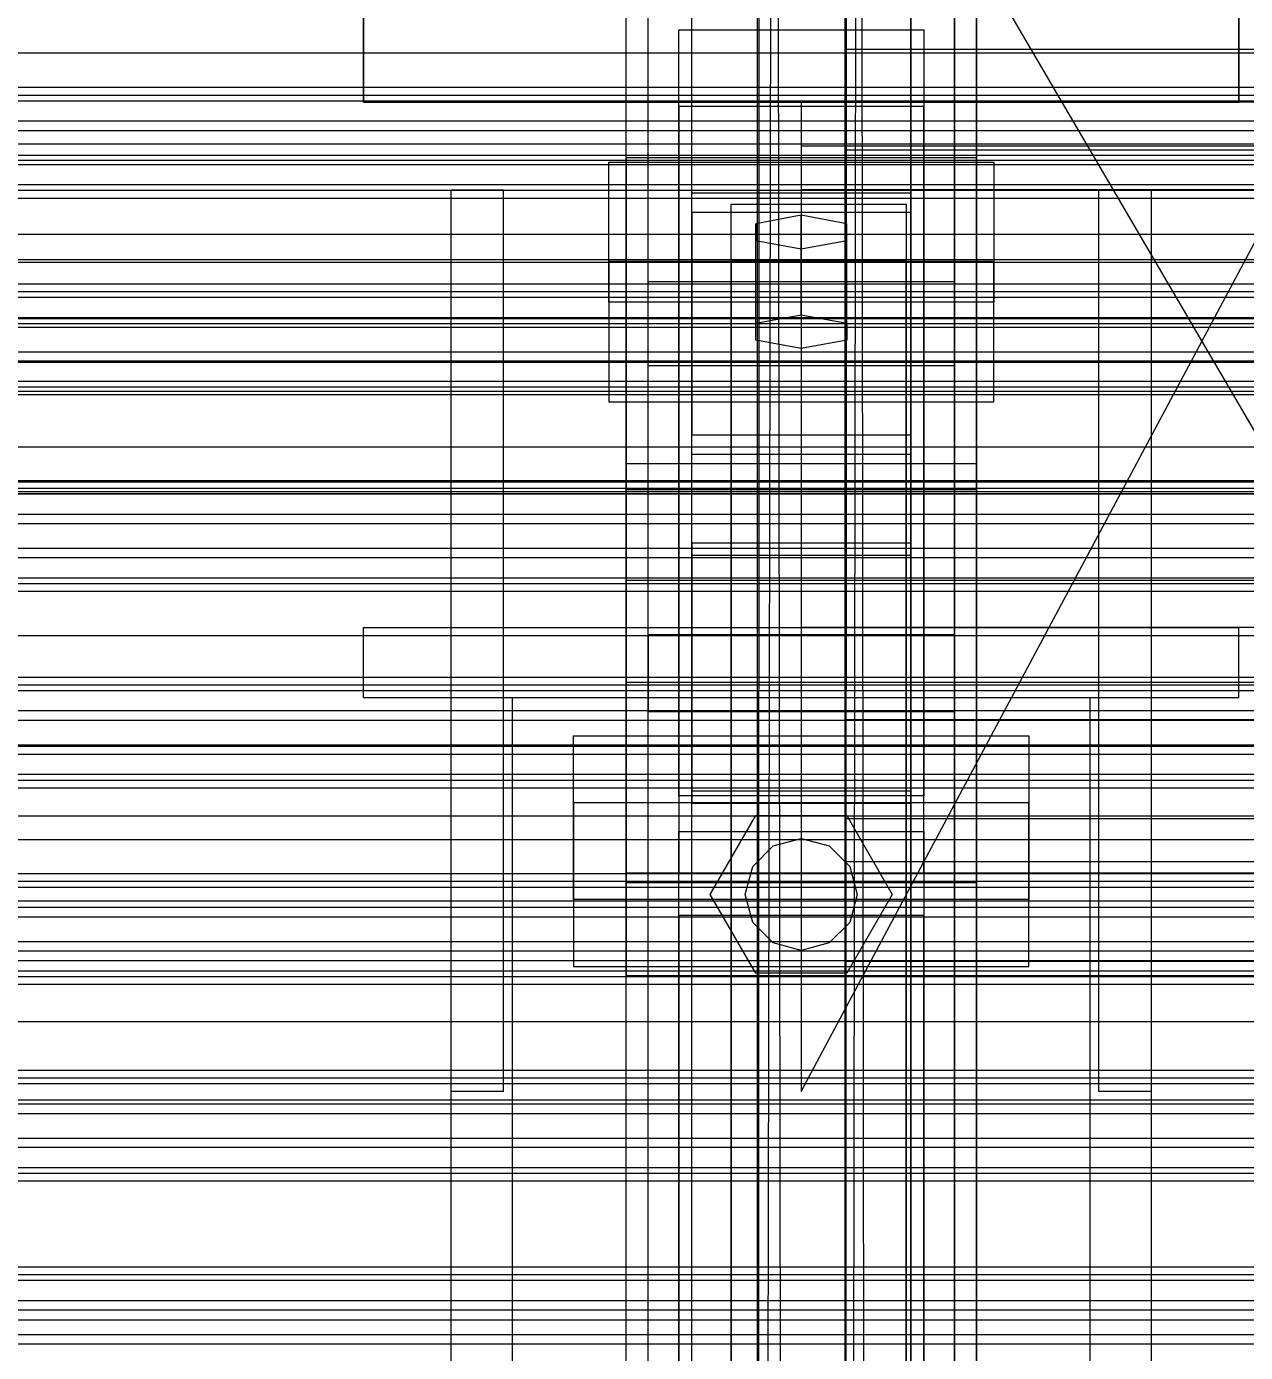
# Model space of a CAD drawing. Header units: millimetres. Extents: x -1970 to 59977, y -50268 to 6837.
# Drawn here: x -518.5 to -379.3, y -33651.6 to -33500.1 of the extents above; entities that cross this region are included whole.
import ezdxf

# ---------------------------------------------------------------- set-up
doc = ezdxf.new("R2010")
doc.units = ezdxf.units.MM
for name, color, linetype, lineweight in [('COTAS_O', 1, 'Continuous', 0), ('frontal_C01', 7, 'Continuous', 0), ('frontal_C02', 7, 'Continuous', 0), ('frontal_C03', 7, 'Continuous', 0), ('frontal_mezcladora', 7, 'Continuous', 0), ('frontal_secador', 7, 'Continuous', 0), ('frontal_tolva', 7, 'Continuous', 0)]:
    doc.layers.add(name, color=color, linetype=linetype, lineweight=lineweight)
doc.dimstyles.new('R19_100', dxfattribs={"dimtxt": 250, "dimasz": 150, "dimexe": 150, "dimexo": 80, "dimgap": 100, "dimtad": 1, "dimtih": 1, "dimtoh": 1, "dimdsep": 46, "dimcen": 0.09, "dimadec": 0, "dimazin": 0, "dimtfac": 1, "dimtdec": 4, "dimtofl": 0, "dimtmove": 0, "dimatfit": 3, "dimfxl": 1, "dimtolj": 1, "dimtzin": 0, "dimarcsym": 0})

# ---------------------------------------------------------------- blocks, each defined once
blk = doc.blocks.new('*D39')
at = {"layer": 'COTAS_O', "color": 0, "lineweight": -2, "transparency": 16777216}
for p, q in [((-1725, -34320), (-1725, -33550)), ((1725, -34320), (1725, -33550)), ((-1575, -33700), (1575, -33700))]:
    blk.add_line(p, q, dxfattribs=at)
at = {"layer": 'COTAS_O', "color": 0, "transparency": 16777216}
for points in [[(-1575, -33675), (-1575, -33725), (-1725, -33700)], [(1575, -33675), (1575, -33725), (1725, -33700)]]:
    blk.add_solid(points, dxfattribs=at)
at = {"layer": 'Defpoints', "color": 0, "transparency": 16777216}
for p in [(1725, -33700), (-1725, -34400), (1725, -34400)]:
    blk.add_point(p, dxfattribs=at)

msp = doc.modelspace()

# ---------------------------------------------------------------- linework, layer by layer
at = {"layer": 'frontal_C01'}
for p, q in [((-450, -33515.094), (-450, -33130.885)), ((-410, -33130.885), (-410, -33515.094)), ((-450, -33552.989), (-450, -33168.78)), ((-410, -33552.989), (-410, -33168.78)), ((-450, -33785.092), (-450, -33400.882)), ((-410, -33400.882), (-410, -33785.092)), ((-442.5, -33519.101), (-442.5, -33409.625)), ((-417.5, -33409.625), (-417.5, -33519.101)), ((-442.5, -33548.983), (-442.5, -33439.507)), ((-417.5, -33548.983), (-417.5, -33439.507)), ((-450, -33832.46), (-450, -33448.25)), ((-410, -33832.46), (-410, -33448.25)), ((-452, -33531.59), (-452, -33515.581)), ((-452, -33515.581), (-408, -33515.581)), ((-452, -33526.949), (-452, -33515.581)), ((-410, -33515.094), (-450, -33515.094)), ((-450, -33515.094), (-450, -33552.989)), ((-450, -33899.304), (-450, -33515.094)), ((-410, -33552.989), (-410, -33515.094)), ((-410, -33515.094), (-410, -33899.304)), ((-408, -33515.581), (-408, -33531.59)), ((-408, -33515.581), (-408, -33526.949)), ((-442.5, -33548.983), (-442.5, -33519.101)), ((-442.5, -33519.101), (-417.5, -33519.101)), ((-417.5, -33519.101), (-417.5, -33548.983)), ((-438, -33526.787), (-438, -33520.384)), ((-438, -33520.384), (-418, -33520.384)), ((-438, -33660.161), (-438, -33520.384)), ((-418, -33520.384), (-418, -33526.787)), ((-418, -33520.384), (-418, -33660.161)), ((-417.5, -33521.357), (-442.5, -33521.357)), ((-442.5, -33521.357), (-442.5, -33546.726)), ((-442.5, -34180.3), (-442.5, -33521.357)), ((-430, -33521.664), (-435.196, -33522.625)), ((-424.804, -33522.625), (-430, -33521.664)), ((-430, -33533.033), (-430, -33521.664)), ((-417.5, -33546.726), (-417.5, -33521.357)), ((-417.5, -33521.357), (-417.5, -34180.3)), ((-435.196, -33522.625), (-435.196, -33524.546)), ((-435.196, -33533.993), (-435.196, -33522.625)), ((-424.804, -33524.546), (-424.804, -33522.625)), ((-424.804, -33533.993), (-424.804, -33522.625)), ((-435.196, -33524.546), (-430, -33525.506)), ((-435.196, -33535.914), (-435.196, -33524.546)), ((-430, -33525.506), (-424.804, -33524.546)), ((-430, -33525.506), (-430, -33536.875)), ((-424.804, -33535.914), (-424.804, -33524.546)), ((-408, -33526.949), (-452, -33526.949)), ((-452, -33526.949), (-452, -33542.958)), ((-418, -33526.787), (-438, -33526.787)), ((-438, -33526.787), (-438, -33666.565)), ((-418, -33666.565), (-418, -33526.787)), ((-408, -33542.958), (-408, -33526.949)), ((-447.5, -33538.844), (-447.5, -33529.239)), ((-447.5, -33529.239), (-412.5, -33529.239)), ((-447.5, -33803.973), (-447.5, -33529.239)), ((-412.5, -33529.239), (-412.5, -33538.844)), ((-412.5, -33529.239), (-412.5, -33803.973)), ((-408, -33531.59), (-452, -33531.59)), ((-452, -33531.59), (-452, -33542.958)), ((-408, -33542.958), (-408, -33531.59)), ((-435.196, -33533.993), (-430, -33533.033)), ((-430, -33533.033), (-424.804, -33533.993)), ((-435.196, -33535.914), (-435.196, -33533.993)), ((-424.804, -33533.993), (-424.804, -33535.914)), ((-430, -33536.875), (-435.196, -33535.914)), ((-424.804, -33535.914), (-430, -33536.875)), ((-412.5, -33538.844), (-447.5, -33538.844)), ((-447.5, -33813.578), (-447.5, -33538.844)), ((-412.5, -33813.578), (-412.5, -33538.844)), ((-452, -33542.958), (-408, -33542.958)), ((-442.5, -33546.726), (-417.5, -33546.726)), ((-442.5, -34205.669), (-442.5, -33546.726)), ((-417.5, -34205.669), (-417.5, -33546.726)), ((-417.5, -33548.983), (-442.5, -33548.983)), ((-450, -33552.989), (-410, -33552.989)), ((-450, -33937.198), (-450, -33552.989)), ((-410, -33937.198), (-410, -33552.989)), ((-425, -33595.509), (-425, -33579.245)), ((-425, -33579.245), (425, -33579.245)), ((-425, -33590.613), (-425, -33579.245)), ((425, -33590.613), (-425, -33590.613)), ((-425, -33590.613), (-425, -33606.878)), ((-444, -33601.653), (-444, -33592.048)), ((-444, -33592.048), (-416, -33592.048)), ((-444, -33680.344), (-444, -33592.048)), ((-416, -33592.048), (-416, -33601.653)), ((-416, -33592.048), (-416, -33680.344)), ((425, -33595.509), (-425, -33595.509)), ((-425, -33595.509), (-425, -33606.878)), ((-416, -33601.653), (-444, -33601.653)), ((-444, -33601.653), (-444, -33689.949)), ((-416, -33689.949), (-416, -33601.653)), ((-425, -33606.878), (425, -33606.878))]:
    msp.add_line(p, q, dxfattribs=at)
at = {"layer": 'frontal_C02'}
for p, q in [((-442.5, -33560.475), (-442.5, -33028.053)), ((-417.5, -33028.053), (-417.5, -33560.475)), ((-442.5, -33587.441), (-442.5, -33055.019)), ((-417.5, -33587.441), (-417.5, -33055.019)), ((-450, -33550.05), (-450, -33199.331)), ((-410, -33199.331), (-410, -33550.05)), ((-450, -33597.867), (-450, -33247.148)), ((-410, -33597.867), (-410, -33247.148)), ((-450, -33723.846), (-450, -33373.127)), ((-410, -33373.127), (-410, -33723.846)), ((-447.5, -33569.574), (-447.5, -33387.87)), ((-412.5, -33387.87), (-412.5, -33569.574)), ((-447.5, -33578.342), (-447.5, -33396.638)), ((-412.5, -33578.342), (-412.5, -33396.638)), ((-450, -33762.099), (-450, -33411.381)), ((-410, -33762.099), (-410, -33411.381)), ((-480, -33508.746), (-480, -33466.185)), ((-380, -33466.185), (-380, -33508.746)), ((-425, -33502.707), (-425, -33487.86)), ((-480, -33496.746), (-480, -33508.746)), ((-380, -33508.746), (-380, -33496.746)), ((-425, -33499.336), (-425, -33514.183)), ((-444, -33509.23), (-444, -33500.463)), ((-444, -33500.463), (-416, -33500.463)), ((-444, -33587.996), (-444, -33500.463)), ((-416, -33500.463), (-416, -33509.23)), ((-416, -33500.463), (-416, -33587.996)), ((425, -33502.707), (-425, -33502.707)), ((-425, -33502.707), (-425, -33514.183)), ((-480, -33508.746), (-380, -33508.746)), ((-430, -33508.746), (-430, -33513.746)), ((430, -33508.746), (-430, -33508.746)), ((-416, -33509.23), (-444, -33509.23)), ((-444, -33509.23), (-444, -33596.764)), ((-416, -33596.764), (-416, -33509.23)), ((430, -33513.746), (-430, -33513.746)), ((-430, -33513.746), (-430, -33563.746)), ((-425, -33514.183), (425, -33514.183)), ((-470, -33621.746), (-470, -33518.746)), ((-470, -33518.746), (-464, -33518.746)), ((-464, -33621.746), (-464, -33518.746)), ((-430, -33621.746), (-375, -33518.746)), ((-375, -33518.746), (-430, -33518.746)), ((-430, -33518.746), (-430, -33621.746)), ((-396, -33621.746), (-396, -33518.746)), ((-396, -33518.746), (-390, -33518.746)), ((-390, -33621.746), (-390, -33518.746)), ((-410, -33550.05), (-450, -33550.05)), ((-450, -33550.05), (-450, -33597.867)), ((-450, -33900.768), (-450, -33550.05)), ((-410, -33597.867), (-410, -33550.05)), ((-410, -33550.05), (-410, -33900.768)), ((-417.5, -33559.104), (-442.5, -33559.104)), ((-442.5, -33559.104), (-442.5, -33588.812)), ((-442.5, -33728.119), (-442.5, -33559.104)), ((-442.5, -33587.441), (-442.5, -33560.475)), ((-442.5, -33560.475), (-417.5, -33560.475)), ((-417.5, -33588.812), (-417.5, -33559.104)), ((-417.5, -33559.104), (-417.5, -33728.119)), ((-417.5, -33560.475), (-417.5, -33587.441)), ((-450, -33575.022), (-450, -33563.331)), ((-450, -33563.331), (450, -33563.331)), ((-450, -33596.803), (-450, -33563.331)), ((-430, -33563.746), (-430, -33568.746)), ((430, -33563.746), (-430, -33563.746)), ((-480, -33568.746), (-380, -33568.746)), ((-480, -33576.746), (-480, -33568.746)), ((-412.5, -33569.574), (-447.5, -33569.574)), ((-447.5, -33569.574), (-447.5, -33578.342)), ((430, -33568.746), (-430, -33568.746)), ((-412.5, -33578.342), (-412.5, -33569.574)), ((-380, -33576.746), (-380, -33568.746)), ((450, -33575.022), (-450, -33575.022)), ((-450, -33575.022), (-450, -33608.494)), ((-480, -33576.746), (-380, -33576.746)), ((-470, -33576.746), (-463, -33576.746)), ((-470, -35975), (-470, -33576.746)), ((-463, -35975), (-463, -33576.746)), ((-463, -33576.746), (-397, -33576.746)), ((-397, -33576.746), (-390, -33576.746)), ((-397, -35975), (-397, -33576.746)), ((-390, -35975), (-390, -33576.746)), ((-447.5, -33578.342), (-412.5, -33578.342)), ((-456, -33599.82), (-456, -33581.115)), ((-456, -33581.115), (-404, -33581.115)), ((-456, -33588.766), (-456, -33581.115)), ((-404, -33581.115), (-404, -33599.82)), ((-404, -33581.115), (-404, -33588.766)), ((-417.5, -33587.441), (-442.5, -33587.441)), ((-404, -33588.766), (-456, -33588.766)), ((-456, -33588.766), (-456, -33607.471)), ((-416, -33587.996), (-444, -33587.996)), ((-444, -33587.996), (-444, -33596.764)), ((-442.5, -33588.812), (-417.5, -33588.812)), ((-442.5, -33757.827), (-442.5, -33588.812)), ((-417.5, -33757.827), (-417.5, -33588.812)), ((-416, -33596.764), (-416, -33587.996)), ((-404, -33607.471), (-404, -33588.766)), ((-440.4, -33599.246), (-435.2, -33590.239)), ((-435.2, -33590.239), (-424.8, -33590.239)), ((-424.8, -33590.239), (-419.6, -33599.246)), ((-435.543, -33596.046), (-433.2, -33593.703)), ((-433.2, -33593.703), (-430, -33592.846)), ((-430, -33592.846), (-426.8, -33593.703)), ((-426.8, -33593.703), (-424.457, -33596.046)), ((450, -33596.803), (-450, -33596.803)), ((-450, -33596.803), (-450, -33608.494)), ((-444, -33596.764), (-416, -33596.764)), ((-436.4, -33599.246), (-435.543, -33596.046)), ((-424.457, -33596.046), (-423.6, -33599.246)), ((-450, -33597.867), (-410, -33597.867)), ((-450, -33948.585), (-450, -33597.867)), ((-410, -33948.585), (-410, -33597.867)), ((-404, -33599.82), (-456, -33599.82)), ((-456, -33599.82), (-456, -33607.471)), ((-435.2, -33608.253), (-440.4, -33599.246)), ((-435.543, -33602.446), (-436.4, -33599.246)), ((-419.6, -33599.246), (-424.8, -33608.253)), ((-423.6, -33599.246), (-424.457, -33602.446)), ((-404, -33607.471), (-404, -33599.82)), ((-433.2, -33604.788), (-435.543, -33602.446)), ((-424.457, -33602.446), (-426.8, -33604.788)), ((-430, -33605.646), (-433.2, -33604.788)), ((-426.8, -33604.788), (-430, -33605.646)), ((-456, -33607.471), (-404, -33607.471)), ((-450, -33608.494), (450, -33608.494)), ((-424.8, -33608.253), (-435.2, -33608.253)), ((-464, -33621.746), (-470, -33621.746)), ((-390, -33621.746), (-396, -33621.746))]:
    msp.add_line(p, q, dxfattribs=at)
at = {"layer": 'frontal_C03'}
for p, q in [((1250, -33507.076), (-1250, -33507.076)), ((1250, -33507.957), (-1250, -33507.957)), ((1250, -33508.61), (-1250, -33508.61)), ((1250, -33510.918), (-1250, -33510.918)), ((-1250, -33511.975), (1250, -33511.975)), ((1250, -33514.827), (-1250, -33514.827)), ((-1500, -33515.356), (1500, -33515.356)), ((1250, -33515.885), (-1250, -33515.885)), ((1250, -33518.192), (-1250, -33518.192)), ((1250, -33518.845), (-1250, -33518.845)), ((1250, -33519.727), (-1250, -33519.727)), ((1500, -33526.765), (-1500, -33526.765)), ((1500, -33527.05), (-1500, -33527.05)), ((1250, -33529.533), (-1250, -33529.533)), ((1250, -33530.415), (-1250, -33530.415)), ((1250, -33531.068), (-1250, -33531.068)), ((1250, -33533.375), (-1250, -33533.375)), ((-1250, -33534.433), (1250, -33534.433)), ((1250, -33537.285), (-1250, -33537.285)), ((-1500, -33538.458), (1500, -33538.458)), ((1250, -33538.342), (-1250, -33538.342)), ((1250, -33540.65), (-1250, -33540.65)), ((1250, -33541.303), (-1250, -33541.303)), ((1250, -33542.184), (-1250, -33542.184)), ((1250, -33551.991), (-1250, -33551.991)), ((1250, -33552.872), (-1250, -33552.872)), ((1250, -33553.526), (-1250, -33553.526)), ((1250, -33555.833), (-1250, -33555.833)), ((-1250, -33556.89), (1250, -33556.89)), ((1250, -33559.742), (-1250, -33559.742)), ((1250, -33560.8), (-1250, -33560.8)), ((1250, -33563.107), (-1250, -33563.107)), ((1250, -33563.761), (-1250, -33563.761)), ((1250, -33564.642), (-1250, -33564.642)), ((1250, -33574.448), (-1250, -33574.448)), ((1250, -33575.33), (-1250, -33575.33)), ((1250, -33575.983), (-1250, -33575.983)), ((1250, -33578.291), (-1250, -33578.291)), ((-1250, -33579.348), (1250, -33579.348)), ((1250, -33582.2), (-1250, -33582.2)), ((1250, -33583.257), (-1250, -33583.257)), ((1250, -33585.565), (-1250, -33585.565)), ((1250, -33586.218), (-1250, -33586.218)), ((1250, -33587.1), (-1250, -33587.1)), ((1250, -33596.906), (-1250, -33596.906)), ((1250, -33597.787), (-1250, -33597.787)), ((1250, -33598.441), (-1250, -33598.441)), ((1250, -33600.748), (-1250, -33600.748)), ((-1250, -33601.806), (1250, -33601.806)), ((1250, -33604.658), (-1250, -33604.658)), ((1250, -33605.715), (-1250, -33605.715)), ((1250, -33608.022), (-1250, -33608.022)), ((1250, -33608.676), (-1250, -33608.676)), ((1250, -33609.557), (-1250, -33609.557)), ((-1500, -33613.77), (1500, -33613.77)), ((1250, -33619.364), (-1250, -33619.364)), ((1250, -33620.245), (-1250, -33620.245)), ((1250, -33620.898), (-1250, -33620.898)), ((1500, -33622.753), (-1500, -33622.753)), ((1250, -33623.206), (-1250, -33623.206)), ((-1250, -33624.263), (1250, -33624.263)), ((1250, -33627.115), (-1250, -33627.115)), ((1250, -33628.173), (-1250, -33628.173)), ((1250, -33630.48), (-1250, -33630.48)), ((1250, -33631.134), (-1250, -33631.134)), ((1250, -33632.015), (-1250, -33632.015)), ((1250, -33641.821), (-1250, -33641.821)), ((1250, -33642.703), (-1250, -33642.703)), ((1250, -33643.356), (-1250, -33643.356)), ((1250, -33645.664), (-1250, -33645.664)), ((-1250, -33646.721), (1250, -33646.721)), ((1500, -33647.876), (-1500, -33647.876)), ((1250, -33649.573), (-1250, -33649.573)), ((1250, -33650.63), (-1250, -33650.63))]:
    msp.add_line(p, q, dxfattribs=at)
at = {"layer": 'frontal_mezcladora'}
msp.add_line((-300, -33680), (-575, -33210), dxfattribs=at)
at = {"layer": 'frontal_secador'}
for p, q in [((-433.02, -33225.78), (-435, -34283)), ((-433.02, -33225.78), (-431.48, -34297.08)), ((-434.78, -33232.82), (-435, -34283)), ((-423.38, -33233.82), (-425, -34277)), ((-423.38, -33233.82), (-422.12, -34288.52)), ((-435, -34283), (-435, -33237)), ((-424.82, -33239.58), (-425, -34277)), ((-425, -34277), (-425, -33243)), ((1360, -33503.147), (-1360, -33503.147)), ((-1360, -33513.5), (1360, -33513.5)), ((-1250, -33513.5), (1250, -33513.5)), ((1360, -33523.853), (-1360, -33523.853)), ((1360, -33533.5), (-1360, -33533.5)), ((1250, -33534.076), (-1250, -33534.076)), ((1360, -33541.784), (-1360, -33541.784)), ((1360, -33548.141), (-1360, -33548.141)), ((1360, -33552.137), (-1360, -33552.137)), ((1360, -33553.5), (-1360, -33553.5)), ((1250, -33553.25), (-1250, -33553.25)), ((1250, -33569.715), (-1250, -33569.715)), ((1250, -33582.349), (-1250, -33582.349)), ((1250, -33590.291), (-1250, -33590.291)), ((1250, -33593), (-1250, -33593))]:
    msp.add_line(p, q, dxfattribs=at)
at = {"layer": 'frontal_tolva'}
for p, q in [((1725, -33600), (-1725, -33600)), ((1725, -33606.849), (-1725, -33606.849))]:
    msp.add_line(p, q, dxfattribs=at)

# ---------------------------------------------------------------- dimensions: what is measured, and where the dimension line sits
at = {"layer": 'COTAS_O'}
dim = msp.add_aligned_dim(p1=(-1725, -34400), p2=(1725, -34400), distance=700, text='<> O', dimstyle='R19_100', dxfattribs=at)
dim.commit()
dim.dimension.update_dxf_attribs({"geometry": '*D39', "text_midpoint": (0, -33700)})

doc.saveas('drawing.dxf')
